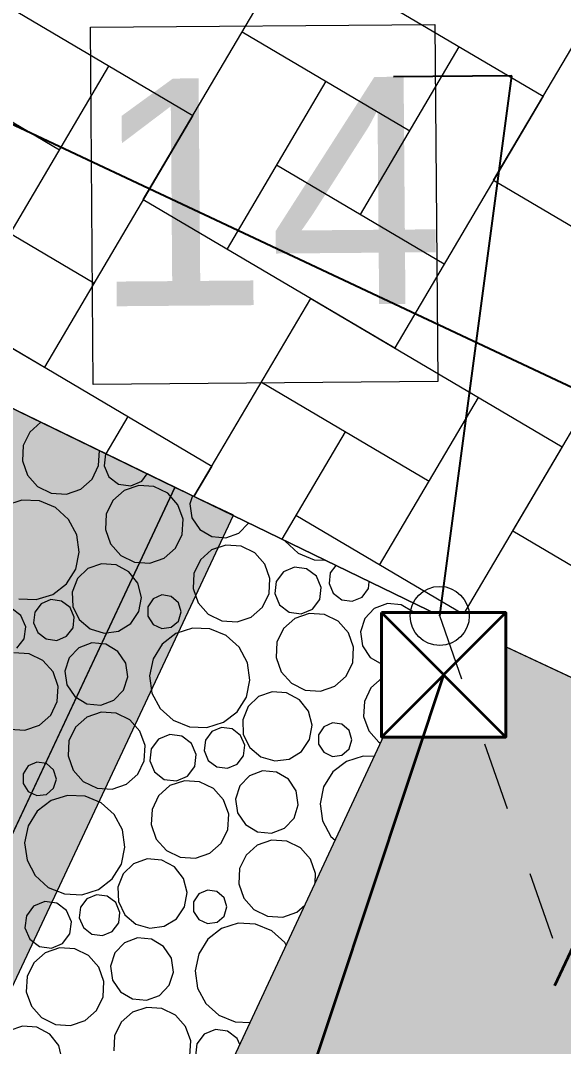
# Model space of a CAD drawing. Header units: millimetres. Extents: x 368386 to 996118, y -334862 to 250838.
# Drawn here: x 780906 to 782580, y -85583 to -82422 of the extents above; entities that cross this region are included whole.
import ezdxf

# ---------------------------------------------------------------- set-up
doc = ezdxf.new("R2010")
doc.units = ezdxf.units.MM
doc.header["$MEASUREMENT"] = 0
doc.set_wipeout_variables(frame=1)
for name, pattern in [('Dashed', [423.333333, 211.666667, -211.666667]), ('HIDDEN', [4762.5, 3175, -1587.5]), ('Long Dashed', [1058.333302, 634.99999, -423.333311]), ('Wipeout_Contour', [1000, 0, -1000])]:
    doc.linetypes.add(name, pattern=pattern)
for name, color, linetype, lineweight in [('_ASENDIPLAAN_Pen_No__1', 7, 'Continuous', 13), ('New_0_Pen_No__101', 252, 'Continuous', 13), ('New__ASENDIPLAAN_Pen_No__1', 7, 'Continuous', 13), ('New__ASENDIPLAAN_Pen_No__101', 252, 'Continuous', 13), ('New__ASENDIPLAAN_Pen_No__6', 5, 'Continuous', 35), ('New_ei pindi_Pen_No__7', 7, 'Continuous', 35), ('New_KANAL_ELEMENDID_Pen_No__7', 7, 'Continuous', 35), ('New_Sade_rek_Pen_No__84', 114, 'Continuous', 35)]:
    doc.layers.add(name, color=color, linetype=linetype, lineweight=lineweight)
for name, color, linetype in [('_uusvertikaal', 5, 'Continuous'), ('New_0', 7, 'Continuous'), ('New_KANAL_ELEMENDID', 7, 'Continuous')]:
    doc.layers.add(name, color=color, linetype=linetype)
doc.layers.add('New_0_Pen_No__102', color=7, linetype='Continuous', lineweight=13, true_color=0xcccccc)
doc.layers.add('New__ASENDIPLAAN_Pen_No__102', color=7, linetype='Continuous', lineweight=13, true_color=0xcccccc)
doc.styles.add('GENERATED_STYLE_1', font='arial.ttf')
doc.linetypes.add('Sade1', pattern='A,0,[5,TRN_EP_AS-4-01_V01_Asendiplaan1.Shx,S=13.492063,R=0,X=0,Y=0],-2600,0', length=2600)
doc.dimstyles.new('GENERATED_STYLE__3', dxfattribs={"dimtxt": 0.18, "dimasz": 364.8, "dimexe": 0.18, "dimexo": 0.0625, "dimgap": 0, "dimtad": 0, "dimtih": 1, "dimtoh": 1, "dimdec": 4, "dimzin": 0, "dimdsep": 46, "dimcen": 0.09, "dimadec": 0, "dimazin": 0, "dimtfac": 1, "dimtdec": 4, "dimtmove": 0, "dimatfit": 3, "dimldrblk": 'ARROWHEAD_1', "dimfxl": 1, "dimtolj": 1, "dimtzin": 0, "dimarcsym": 0})

# ---------------------------------------------------------------- blocks, each defined once
blk = doc.blocks.new('*X0')
at = {"layer": 'New_0_Pen_No__102', "color": 254, "linetype": 'Continuous', "lineweight": 13, "true_color": 0xcccccc}
for p, q in [((780968.9, -83659.6), (780934.8, -83689.8)), ((780934.8, -83689.8), (780914.7, -83731.6)), ((780914.7, -83731.6), (780912.2, -83778.1)), ((781146.7, -83793.1), (781149.2, -83747.1)), ((780912.2, -83778.1), (780927.7, -83822.2)), ((781168.4, -83756.4), (781163.9, -83793.4)), ((781126.6, -83834.9), (781146.7, -83793.1)), ((781163.9, -83793.4), (781178.7, -83827.8)), ((780927.7, -83822.2), (780959, -83857.1)), ((781091.8, -83865.6), (781126.6, -83834.9)), ((781178.7, -83827.8), (781208.7, -83850.5)), ((781245.9, -83855.4), (781280.3, -83841)), ((781280.3, -83841), (781297.1, -83818.9)), ((780959, -83857.1), (781001.1, -83877.7)), ((781001.1, -83877.7), (781047.8, -83880.7)), ((781047.8, -83880.7), (781091.8, -83865.6)), ((781226, -83869.9), (781191, -83900.9)), ((781208.7, -83850.5), (781245.9, -83855.4)), ((781270.5, -83854.8), (781226, -83869.9)), ((781317.5, -83857.8), (781270.5, -83854.8)), ((781360, -83878.5), (781317.5, -83857.8)), ((781391.5, -83913.8), (781360, -83878.5)), ((780910.5, -83899.9), (780859.4, -83916.1)), ((780964.2, -83902.1), (780910.5, -83899.9)), ((781014.2, -83922.6), (780964.2, -83902.1)), ((781191, -83900.9), (781170.7, -83943.1)), ((781436.2, -83886.4), (781428.3, -83911.2)), ((781054.3, -83958.8), (781014.2, -83922.6)), ((781407.2, -83958.2), (781391.5, -83913.8)), ((781428.3, -83911.2), (781434.5, -83953.9)), ((781079.8, -84006.3), (781054.3, -83958.8)), ((781170.7, -83943.1), (781168.2, -83989.9)), ((781404.7, -84005.1), (781407.2, -83958.2)), ((781434.5, -83953.9), (781458.6, -83989.9)), ((781579.3, -84001), (781608.7, -83970.1)), ((781168.2, -83989.9), (781183.9, -84034.4)), ((781384.4, -84047.2), (781404.7, -84005.1)), ((781458.6, -83989.9), (781495.9, -84012)), ((781538.9, -84016), (781579.3, -84001)), ((781087.4, -84059.5), (781079.8, -84006.3)), ((781183.9, -84034.4), (781215.4, -84069.7)), ((781495.9, -84012), (781538.9, -84016)), ((781721, -84024.6), (781721.9, -84026.2)), ((781721.9, -84026.2), (781762, -84062.4)), ((781076.4, -84111.9), (781087.4, -84059.5)), ((781349.4, -84078.2), (781384.4, -84047.2)), ((781495.5, -84053.1), (781460.7, -84083.9)), ((781539.5, -84038.1), (781495.5, -84053.1)), ((781586.2, -84041.1), (781539.5, -84038.1)), ((781628.3, -84061.6), (781586.2, -84041.1)), ((781659.6, -84096.6), (781628.3, -84061.6)), ((781762, -84062.4), (781812, -84082.9)), ((781156, -84095.6), (781114, -84110.6)), ((781200.7, -84099.1), (781156, -84095.6)), ((781240.3, -84120.3), (781200.7, -84099.1)), ((781215.4, -84069.7), (781257.9, -84090.4)), ((781257.9, -84090.4), (781305, -84093.4)), ((781305, -84093.4), (781349.4, -84078.2)), ((781460.7, -84083.9), (781440.6, -84125.7)), ((781675.1, -84140.7), (781659.6, -84096.6)), ((781812, -84082.9), (781843.9, -84084.2)), ((781048.1, -84157.1), (781076.4, -84111.9)), ((781114, -84110.6), (781081.9, -84141.3)), ((781268, -84155.7), (781240.3, -84120.3)), ((781440.6, -84125.7), (781438.1, -84172.1)), ((781716.7, -84120.8), (781694.3, -84150.4)), ((781751.2, -84106.4), (781716.7, -84120.8)), ((781788.4, -84111.3), (781751.2, -84106.4)), ((781818.4, -84134), (781788.4, -84111.3)), ((781861.2, -84123.7), (781857.3, -84156.2)), ((781878.4, -84100.9), (781861.2, -84123.7)), ((781005.8, -84189.9), (781048.1, -84157.1)), ((781081.9, -84141.3), (781065.3, -84182.6)), ((781279, -84199.1), (781268, -84155.7)), ((781672.7, -84187.2), (781675.1, -84140.7)), ((781694.3, -84150.4), (781689.9, -84187.4)), ((781833.1, -84168.4), (781818.4, -84134)), ((781857.3, -84156.2), (781870.2, -84186.4)), ((781979, -84172), (781981.5, -84151)), ((780954.7, -84206), (781005.8, -84189.9)), ((781065.3, -84182.6), (781067, -84227.2)), ((781341.9, -84191.5), (781315.1, -84203.4)), ((781371.1, -84196), (781341.9, -84191.5)), ((781438.1, -84172.1), (781453.7, -84216.2)), ((781652.5, -84229), (781672.7, -84187.2)), ((781689.9, -84187.4), (781704.7, -84221.9)), ((781828.7, -84205.4), (781833.1, -84168.4)), ((781870.2, -84186.4), (781896.5, -84206.3)), ((781959.4, -84198), (781979, -84172)), ((780900.9, -84203.8), (780954.7, -84206)), ((780969.8, -84218.6), (780950.1, -84244.6)), ((781000, -84206.1), (780969.8, -84218.6)), ((781032.6, -84210.3), (781000, -84206.1)), ((781058.9, -84230.2), (781032.6, -84210.3)), ((781271.4, -84243), (781279, -84199.1)), ((781315.1, -84203.4), (781299.1, -84228)), ((781393.4, -84215.5), (781371.1, -84196)), ((781401.7, -84243.8), (781393.4, -84215.5)), ((781453.7, -84216.2), (781484.9, -84251.2)), ((781704.7, -84221.9), (781734.6, -84244.6)), ((781806.3, -84235.1), (781828.7, -84205.4)), ((781896.5, -84206.3), (781929.2, -84210.6)), ((781929.2, -84210.6), (781959.4, -84198)), ((782037.2, -84218.2), (781996.9, -84233.3)), ((782080.2, -84222.2), (782037.2, -84218.2)), ((782117.5, -84244.4), (782080.2, -84222.2)), ((780907.3, -84254.9), (780877.3, -84232.2)), ((780922.1, -84289.3), (780907.3, -84254.9)), ((780950.1, -84244.6), (780946.2, -84277.1)), ((781071.9, -84260.4), (781058.9, -84230.2)), ((781067, -84227.2), (781086.8, -84267.5)), ((781246.5, -84279.8), (781271.4, -84243)), ((781299.1, -84228), (781299.2, -84257.4)), ((781299.2, -84257.4), (781315.1, -84282.3)), ((781393.4, -84271.9), (781401.7, -84243.8)), ((781484.9, -84251.2), (781527.1, -84271.7)), ((781617.8, -84259.7), (781652.5, -84229)), ((781734.6, -84244.6), (781771.8, -84249.4)), ((781796.4, -84248.8), (781752, -84264)), ((781771.8, -84249.4), (781806.3, -84235.1)), ((781843.5, -84251.9), (781796.4, -84248.8)), ((781886, -84272.6), (781843.5, -84251.9)), ((781996.9, -84233.3), (781967.3, -84264.3)), ((782141.6, -84280.4), (782117.5, -84244.4)), ((780917.6, -84326.4), (780922.1, -84289.3)), ((780946.2, -84277.1), (780959.2, -84307.3)), ((781068, -84292.9), (781071.9, -84260.4)), ((781086.8, -84267.5), (781121.2, -84296.4)), ((781208.6, -84303.2), (781246.5, -84279.8)), ((781315.1, -84282.3), (781341.9, -84294.8)), ((781371.1, -84290.9), (781393.4, -84271.9)), ((781527.1, -84271.7), (781573.7, -84274.7)), ((781573.7, -84274.7), (781617.8, -84259.7)), ((781752, -84264), (781717, -84295)), ((781917.5, -84307.8), (781886, -84272.6)), ((781967.3, -84264.3), (781954.3, -84305.3)), ((782147.8, -84323.1), (782141.6, -84280.4)), ((780959.2, -84307.3), (780985.5, -84327.2)), ((781018.1, -84331.5), (781048.3, -84318.9)), ((781048.3, -84318.9), (781068, -84292.9)), ((781121.2, -84296.4), (781164.3, -84309.1)), ((781164.3, -84309.1), (781208.6, -84303.2)), ((781341.9, -84294.8), (781371.1, -84290.9)), ((781385.3, -84310.1), (781343, -84342.8)), ((781436.4, -84293.9), (781385.3, -84310.1)), ((781490.2, -84296.2), (781436.4, -84293.9)), ((781540.2, -84316.7), (781490.2, -84296.2)), ((781580.3, -84352.9), (781540.2, -84316.7)), ((781717, -84295), (781696.7, -84337.1)), ((781933.2, -84352.3), (781917.5, -84307.8)), ((781954.3, -84305.3), (781960.4, -84347.9)), ((780895.2, -84356), (780917.6, -84326.4)), ((780985.5, -84327.2), (781018.1, -84331.5)), ((781126.1, -84339.2), (781085.8, -84354.2)), ((781169.2, -84343.1), (781126.1, -84339.2)), ((781206.4, -84365.3), (781169.2, -84343.1)), ((781343, -84342.8), (781314.7, -84388.1)), ((781605.7, -84400.4), (781580.3, -84352.9)), ((781696.7, -84337.1), (781694.2, -84384)), ((781930.7, -84399.2), (781933.2, -84352.3)), ((781960.4, -84347.9), (781984.6, -84383.9)), ((782134.8, -84364), (782147.8, -84323.1)), ((780932.4, -84372.8), (780885.4, -84369.8)), ((780974.9, -84393.5), (780932.4, -84372.8)), ((781085.8, -84354.2), (781056.2, -84385.3)), ((781230.6, -84401.3), (781206.4, -84365.3)), ((781694.2, -84384), (781709.9, -84428.5)), ((781984.6, -84383.9), (782021.8, -84406.1)), ((782105.2, -84395.1), (782134.8, -84364)), ((781006.4, -84428.8), (780974.9, -84393.5)), ((781056.2, -84385.3), (781043.2, -84426.2)), ((781236.7, -84444), (781230.6, -84401.3)), ((781314.7, -84388.1), (781303.7, -84440.5)), ((781613.4, -84453.6), (781605.7, -84400.4)), ((781910.4, -84441.3), (781930.7, -84399.2)), ((782021.8, -84406.1), (782064.9, -84410.1)), ((782064.9, -84410.1), (782105.2, -84395.1)), ((781022.1, -84473.2), (781006.4, -84428.8)), ((781043.2, -84426.2), (781049.4, -84468.9)), ((781223.7, -84484.9), (781236.7, -84444)), ((781303.7, -84440.5), (781311.4, -84493.7)), ((781709.9, -84428.5), (781741.4, -84463.7)), ((781875.3, -84472.3), (781910.4, -84441.3)), ((782021.4, -84447.2), (781986.7, -84478)), ((782065.5, -84432.2), (782021.4, -84447.2)), ((782112.1, -84435.2), (782065.5, -84432.2)), ((782114.6, -84436.4), (782112.1, -84435.2)), ((781019.6, -84520.1), (781022.1, -84473.2)), ((781049.4, -84468.9), (781073.5, -84504.9)), ((781602.4, -84506), (781613.4, -84453.6)), ((781741.4, -84463.7), (781783.9, -84484.4)), ((781830.9, -84487.5), (781875.3, -84472.3)), ((781986.7, -84478), (781966.6, -84519.8)), ((781073.5, -84504.9), (781110.8, -84527)), ((781194.2, -84516), (781223.7, -84484.9)), ((781311.4, -84493.7), (781336.8, -84541.2)), ((781574.1, -84551.2), (781602.4, -84506)), ((781639.9, -84504.6), (781607.9, -84535.4)), ((781682, -84489.7), (781639.9, -84504.6)), ((781726.7, -84493.1), (781682, -84489.7)), ((781766.3, -84514.4), (781726.7, -84493.1)), ((781783.9, -84484.4), (781830.9, -84487.5)), ((780999.3, -84562.2), (781019.6, -84520.1)), ((781110.8, -84527), (781153.8, -84531)), ((781153.8, -84531), (781194.2, -84516)), ((781336.8, -84541.2), (781376.9, -84577.4)), ((781607.9, -84535.4), (781591.2, -84576.7)), ((781794, -84549.8), (781766.3, -84514.4)), ((781966.6, -84519.8), (781964.1, -84566.2)), ((780964.3, -84593.2), (780999.3, -84562.2)), ((781110.4, -84568.1), (781075.6, -84598.9)), ((781154.4, -84553.1), (781110.4, -84568.1)), ((781201.1, -84556.1), (781154.4, -84553.1)), ((781243.2, -84576.6), (781201.1, -84556.1)), ((781531.8, -84583.9), (781574.1, -84551.2)), ((781805, -84593.2), (781794, -84549.8)), ((781964.1, -84566.2), (781979.6, -84610.3)), ((780872.8, -84605.4), (780919.8, -84608.4)), ((780919.8, -84608.4), (780964.3, -84593.2)), ((781075.6, -84598.9), (781055.5, -84640.7)), ((781274.5, -84611.6), (781243.2, -84576.6)), ((781376.9, -84577.4), (781426.9, -84597.8)), ((781426.9, -84597.8), (781480.7, -84600.1)), ((781480.7, -84600.1), (781531.8, -84583.9)), ((781525.9, -84600.1), (781495.7, -84612.7)), ((781558.6, -84604.4), (781525.9, -84600.1)), ((781584.9, -84624.3), (781558.6, -84604.4)), ((781591.2, -84576.7), (781593, -84621.3)), ((781797.4, -84637.1), (781805, -84593.2)), ((781841, -84597.5), (781825.1, -84622)), ((781867.8, -84585.6), (781841, -84597.5)), ((781897, -84590.1), (781867.8, -84585.6)), ((781919.3, -84609.5), (781897, -84590.1)), ((781290, -84655.7), (781274.5, -84611.6)), ((781331.6, -84635.8), (781309.2, -84665.4)), ((781366.1, -84621.4), (781331.6, -84635.8)), ((781403.3, -84626.3), (781366.1, -84621.4)), ((781433.2, -84649), (781403.3, -84626.3)), ((781495.7, -84612.7), (781476.1, -84638.7)), ((781597.8, -84654.5), (781584.9, -84624.3)), ((781593, -84621.3), (781612.7, -84661.6)), ((781772.4, -84673.9), (781797.4, -84637.1)), ((781825.1, -84622), (781825.1, -84651.4)), ((781927.6, -84637.8), (781919.3, -84609.5)), ((781919.3, -84665.9), (781927.6, -84637.8)), ((781979.6, -84610.3), (782010.9, -84645.3)), ((781055.5, -84640.7), (781053, -84687.1)), ((781287.6, -84702.2), (781290, -84655.7)), ((781309.2, -84665.4), (781304.8, -84702.4)), ((781448, -84683.4), (781433.2, -84649)), ((781476.1, -84638.7), (781472.2, -84671.2)), ((781593.9, -84687), (781597.8, -84654.5)), ((781612.7, -84661.6), (781647.1, -84690.5)), ((781825.1, -84651.4), (781841.1, -84676.3)), ((781897.1, -84685), (781919.3, -84665.9)), ((782010.9, -84645.3), (782015.9, -84647.7)), ((781053, -84687.1), (781068.6, -84731.2)), ((781443.6, -84720.4), (781448, -84683.4)), ((781472.2, -84671.2), (781485.1, -84701.4)), ((781574.2, -84713), (781593.9, -84687)), ((781647.1, -84690.5), (781690.2, -84703.1)), ((781690.2, -84703.1), (781734.6, -84697.3)), ((781734.6, -84697.3), (781772.4, -84673.9)), ((781841.1, -84676.3), (781867.9, -84688.8)), ((781867.9, -84688.8), (781897.1, -84685)), ((781962.4, -84688), (781911.3, -84704.2)), ((781996.5, -84689.5), (781962.4, -84688)), ((780930, -84718.4), (780914, -84743)), ((780956.8, -84706.5), (780930, -84718.4)), ((780986, -84711), (780956.8, -84706.5)), ((781008.3, -84730.5), (780986, -84711)), ((781016.6, -84758.8), (781008.3, -84730.5)), ((781068.6, -84731.2), (781099.8, -84766.2)), ((781267.4, -84744), (781287.6, -84702.2)), ((781304.8, -84702.4), (781319.5, -84736.9)), ((781421.2, -84750.1), (781443.6, -84720.4)), ((781485.1, -84701.4), (781511.4, -84721.3)), ((781511.4, -84721.3), (781544.1, -84725.5)), ((781544.1, -84725.5), (781574.2, -84713)), ((781911.3, -84704.2), (781869, -84736.9)), ((780914, -84743), (780914, -84772.4)), ((781008.3, -84786.9), (781016.6, -84758.8)), ((781232.7, -84774.7), (781267.4, -84744)), ((781319.5, -84736.9), (781349.5, -84759.6)), ((781349.5, -84759.6), (781386.7, -84764.4)), ((781411.3, -84763.8), (781366.9, -84779)), ((781386.7, -84764.4), (781421.2, -84750.1)), ((781458.4, -84766.9), (781411.3, -84763.8)), ((781611.7, -84748.3), (781582.2, -84779.3)), ((781652.1, -84733.2), (781611.7, -84748.3)), ((781695.1, -84737.2), (781652.1, -84733.2)), ((781732.4, -84759.4), (781695.1, -84737.2)), ((781756.5, -84795.4), (781732.4, -84759.4)), ((781869, -84736.9), (781840.6, -84782.2)), ((780914, -84772.4), (780930, -84797.3)), ((780986, -84805.9), (781008.3, -84786.9)), ((781099.8, -84766.2), (781142, -84786.7)), ((781142, -84786.7), (781188.6, -84789.7)), ((781188.6, -84789.7), (781232.7, -84774.7)), ((781366.9, -84779), (781331.9, -84810)), ((781500.9, -84787.6), (781458.4, -84766.9)), ((781532.4, -84822.8), (781500.9, -84787.6)), ((781582.2, -84779.3), (781569.2, -84820.3)), ((781762.7, -84838.1), (781756.5, -84795.4)), ((781840.6, -84782.2), (781829.7, -84834.6)), ((780930, -84797.3), (780956.8, -84809.7)), ((780956.8, -84809.7), (780986, -84805.9)), ((781000.2, -84825.1), (780957.9, -84857.8)), ((781051.3, -84808.9), (781000.2, -84825.1)), ((781105.1, -84811.2), (781051.3, -84808.9)), ((781155.1, -84831.7), (781105.1, -84811.2)), ((781331.9, -84810), (781311.6, -84852.1)), ((781548.1, -84867.3), (781532.4, -84822.8)), ((781569.2, -84820.3), (781575.3, -84862.9)), ((780957.9, -84857.8), (780929.6, -84903.1)), ((781195.2, -84867.9), (781155.1, -84831.7)), ((781311.6, -84852.1), (781309.1, -84899)), ((781749.7, -84879), (781762.7, -84838.1)), ((781829.7, -84834.6), (781837.3, -84887.7)), ((781220.6, -84915.4), (781195.2, -84867.9)), ((781545.6, -84914.1), (781548.1, -84867.3)), ((781575.3, -84862.9), (781599.5, -84898.9)), ((781720.1, -84910.1), (781749.7, -84879)), ((781837.3, -84887.7), (781862.8, -84935.3)), ((780929.6, -84903.1), (780918.6, -84955.5)), ((781228.3, -84968.6), (781220.6, -84915.4)), ((781309.1, -84899), (781324.7, -84943.5)), ((781525.2, -84956.3), (781545.6, -84914.1)), ((781599.5, -84898.9), (781636.7, -84921.1)), ((781636.7, -84921.1), (781679.8, -84925.1)), ((781679.8, -84925.1), (781720.1, -84910.1)), ((781324.7, -84943.5), (781356.2, -84978.7)), ((781680.4, -84947.2), (781636.3, -84962.2)), ((781727, -84950.2), (781680.4, -84947.2)), ((781769.2, -84970.7), (781727, -84950.2)), ((781862.8, -84935.3), (781876.1, -84947.3)), ((780918.6, -84955.5), (780926.3, -85008.7)), ((781217.3, -85021), (781228.3, -84968.6)), ((781356.2, -84978.7), (781398.8, -84999.4)), ((781490.2, -84987.3), (781525.2, -84956.3)), ((781636.3, -84962.2), (781601.6, -84993)), ((781800.4, -85005.7), (781769.2, -84970.7)), ((780926.3, -85008.7), (780951.7, -85056.2)), ((781296.9, -85004.7), (781254.8, -85019.6)), ((781341.6, -85008.1), (781296.9, -85004.7)), ((781381.2, -85029.4), (781341.6, -85008.1)), ((781398.8, -84999.4), (781445.8, -85002.5)), ((781445.8, -85002.5), (781490.2, -84987.3)), ((781601.6, -84993), (781581.4, -85034.7)), ((781816, -85049.8), (781800.4, -85005.7)), ((781188.9, -85066.2), (781217.3, -85021)), ((781254.8, -85019.6), (781222.7, -85050.4)), ((781408.9, -85064.8), (781381.2, -85029.4)), ((781581.4, -85034.7), (781579, -85081.2)), ((780951.7, -85056.2), (780991.8, -85092.4)), ((781146.7, -85098.9), (781188.9, -85066.2)), ((781222.7, -85050.4), (781206.1, -85091.7)), ((781419.9, -85108.2), (781408.9, -85064.8)), ((781814.4, -85079.4), (781816, -85049.8)), ((780991.8, -85092.4), (781041.8, -85112.8)), ((781095.6, -85115.1), (781146.7, -85098.9)), ((781206.1, -85091.7), (781207.9, -85136.3)), ((781412.2, -85152.1), (781419.9, -85108.2)), ((781482.7, -85100.6), (781455.9, -85112.5)), ((781511.9, -85105.1), (781482.7, -85100.6)), ((781534.2, -85124.5), (781511.9, -85105.1)), ((781579, -85081.2), (781594.5, -85125.3)), ((780981, -85136.4), (780946.5, -85150.8)), ((781018.1, -85141.3), (780981, -85136.4)), ((781048.1, -85163.9), (781018.1, -85141.3)), ((781041.8, -85112.8), (781095.6, -85115.1)), ((781110.6, -85127.7), (781091, -85153.7)), ((781140.8, -85115.1), (781110.6, -85127.7)), ((781173.4, -85119.4), (781140.8, -85115.1)), ((781199.8, -85139.3), (781173.4, -85119.4)), ((781212.7, -85169.5), (781199.8, -85139.3)), ((781207.9, -85136.3), (781227.6, -85176.6)), ((781455.9, -85112.5), (781440, -85137)), ((781440, -85137), (781440, -85166.4)), ((781542.5, -85152.8), (781534.2, -85124.5)), ((781594.5, -85125.3), (781625.8, -85160.3)), ((780946.5, -85150.8), (780924.1, -85180.4)), ((781062.9, -85198.4), (781048.1, -85163.9)), ((781091, -85153.7), (781087.1, -85186.2)), ((781208.8, -85202), (781212.7, -85169.5)), ((781387.3, -85188.9), (781412.2, -85152.1)), ((781440, -85166.4), (781456, -85191.3)), ((781534.2, -85180.9), (781542.5, -85152.8)), ((781625.8, -85160.3), (781667.9, -85180.8)), ((781714.6, -85183.8), (781758.6, -85168.8)), ((781758.6, -85168.8), (781782.6, -85147.6)), ((780924.1, -85180.4), (780919.7, -85217.4)), ((781058.5, -85235.4), (781062.9, -85198.4)), ((781087.1, -85186.2), (781100, -85216.4)), ((781189.1, -85228), (781208.8, -85202)), ((781227.6, -85176.6), (781262, -85205.5)), ((781262, -85205.5), (781305.1, -85218.1)), ((781349.5, -85212.2), (781387.3, -85188.9)), ((781456, -85191.3), (781482.8, -85203.8)), ((781482.8, -85203.8), (781512, -85200)), ((781512, -85200), (781534.2, -85180.9)), ((781577.3, -85203), (781526.2, -85219.2)), ((781631, -85205.3), (781577.3, -85203)), ((781681, -85225.8), (781631, -85205.3)), ((781667.9, -85180.8), (781714.6, -85183.8)), ((780919.7, -85217.4), (780934.4, -85251.9)), ((781036, -85265.1), (781058.5, -85235.4)), ((781100, -85216.4), (781126.3, -85236.3)), ((781126.3, -85236.3), (781159, -85240.5)), ((781159, -85240.5), (781189.1, -85228)), ((781305.1, -85218.1), (781349.5, -85212.2)), ((781526.2, -85219.2), (781483.9, -85251.9)), ((781721.1, -85261.9), (781681, -85225.8)), ((780934.4, -85251.9), (780964.4, -85274.6)), ((781001.6, -85279.4), (781036, -85265.1)), ((781226.6, -85263.3), (781197.1, -85294.3)), ((781267, -85248.2), (781226.6, -85263.3)), ((781310, -85252.2), (781267, -85248.2)), ((781347.3, -85274.4), (781310, -85252.2)), ((781483.9, -85251.9), (781455.5, -85297.2)), ((781725.4, -85270), (781721.1, -85261.9)), ((780981.8, -85294), (780946.8, -85325)), ((780964.4, -85274.6), (781001.6, -85279.4)), ((781026.2, -85278.8), (780981.8, -85294)), ((781073.3, -85281.8), (781026.2, -85278.8)), ((781115.8, -85302.6), (781073.3, -85281.8)), ((781197.1, -85294.3), (781184.1, -85335.2)), ((781371.4, -85310.4), (781347.3, -85274.4)), ((781455.5, -85297.2), (781444.5, -85349.6)), ((780946.8, -85325), (780926.4, -85367.1)), ((781147.3, -85337.8), (781115.8, -85302.6)), ((781377.6, -85353.1), (781371.4, -85310.4)), ((781162.9, -85382.3), (781147.3, -85337.8)), ((781184.1, -85335.2), (781190.2, -85377.9)), ((781364.6, -85394), (781377.6, -85353.1)), ((781444.5, -85349.6), (781452.2, -85402.7)), ((780926.4, -85367.1), (780924, -85414)), ((781160.5, -85429.1), (781162.9, -85382.3)), ((781190.2, -85377.9), (781214.3, -85413.9)), ((781335, -85425.1), (781364.6, -85394)), ((780924, -85414), (780939.6, -85458.5)), ((781214.3, -85413.9), (781251.6, -85436.1)), ((781294.7, -85440.1), (781335, -85425.1)), ((781452.2, -85402.7), (781477.7, -85450.3)), ((780939.6, -85458.5), (780971.1, -85493.7)), ((781140.1, -85471.3), (781160.5, -85429.1)), ((781251.6, -85436.1), (781294.7, -85440.1)), ((781477.7, -85450.3), (781517.8, -85486.5)), ((781105.1, -85502.3), (781140.1, -85471.3)), ((781251.2, -85477.2), (781216.5, -85508)), ((781295.3, -85462.2), (781251.2, -85477.2)), ((781341.9, -85465.2), (781295.3, -85462.2)), ((781384.1, -85485.7), (781341.9, -85465.2)), ((781415.3, -85520.7), (781384.1, -85485.7)), ((781517.8, -85486.5), (781567.7, -85506.9)), ((780911.8, -85519.7), (780869.7, -85534.6)), ((780956.4, -85523.1), (780911.8, -85519.7)), ((780971.1, -85493.7), (781013.6, -85514.4)), ((781013.6, -85514.4), (781060.7, -85517.5)), ((781060.7, -85517.5), (781105.1, -85502.3)), ((781216.5, -85508), (781196.3, -85549.7)), ((781430.9, -85564.8), (781415.3, -85520.7)), ((781567.7, -85506.9), (781613.9, -85508.9)), ((780996.1, -85544.4), (780956.4, -85523.1)), ((781023.8, -85579.8), (780996.1, -85544.4)), ((781196.3, -85549.7), (781193.9, -85596.2)), ((781472.5, -85544.8), (781450.1, -85574.5)), ((781506.9, -85530.5), (781472.5, -85544.8)), ((781544.1, -85535.3), (781506.9, -85530.5)), ((781574.1, -85558), (781544.1, -85535.3)), ((781034.8, -85623.2), (781023.8, -85579.8)), ((781428.4, -85611.2), (781430.9, -85564.8)), ((781450.1, -85574.5), (781445.6, -85611.5)), ((781582.1, -85576.8), (781574.1, -85558))]:
    blk.add_line(p, q, dxfattribs=at)
blk = doc.blocks.new('*X1')
at = {"layer": 'New__ASENDIPLAAN_Pen_No__102', "color": 254, "linetype": 'Continuous', "lineweight": 13, "true_color": 0xcccccc}
for p, q in [((782364.8, -82913.8), (782822.2, -82138.8)), ((781284.7, -82973.1), (781742.2, -82198)), ((781742.2, -82198), (782517.2, -82655.5)), ((780662.1, -82257.3), (781437.2, -82714.7)), ((781589.7, -82456.4), (782106.4, -82761.4)), ((780509.6, -82515.6), (781026.4, -82820.6)), ((781953.9, -83019.7), (782258.9, -82503)), ((780873.9, -83079), (781178.8, -82562.3)), ((781848, -82608.9), (781543.1, -83125.6)), ((782517.2, -82655.5), (782059.8, -83430.6)), ((781437.2, -82714.7), (780979.7, -83489.8)), ((782212.3, -83172.2), (781695.6, -82867.2)), ((781132.2, -83231.5), (780615.5, -82926.5)), ((782364.8, -82913.8), (783139.8, -83371.3)), ((781284.7, -82973.1), (782059.8, -83430.6)), ((780204.7, -83032.4), (780979.7, -83489.8)), ((782424, -83993.9), (782881.5, -83218.8)), ((781441, -83888.7), (781801.4, -83278.1)), ((781801.4, -83278.1), (782576.5, -83735.5)), ((780721.4, -83337.3), (781496.5, -83794.8)), ((781648.9, -83536.4), (782165.7, -83841.4)), ((782013.2, -84099.8), (782318.1, -83583)), ((781170.2, -83757.3), (781238.1, -83642.3)), ((781907.3, -83688.9), (781711.8, -84020.1)), ((782576.5, -83735.5), (782253.9, -84282.1)), ((781496.5, -83794.8), (781441, -83888.7)), ((782271.5, -84252.2), (781754.8, -83947.3)), ((782424, -83993.9), (783199.1, -84451.3))]:
    blk.add_line(p, q, dxfattribs=at)
blk = doc.blocks.new('ARROWHEAD_1')
at = {"color": 0, "linetype": 'Continuous', "lineweight": 0}
blk.add_line((0, 0), (-1, 0), dxfattribs=at)
blk.add_circle((0, 0), 0.25, dxfattribs=at)

msp = doc.modelspace()

# ---------------------------------------------------------------- hatches: boundary and pattern name
at = {"layer": 'New_0', "linetype": 'Continuous', "lineweight": 0, "true_color": 0xffffff}
for points in [[(779757.45, -83071.82), (779117.29, -84434.74), (780741.7, -85223.61), (781381.86, -83860.7)], [(779462.79, -87946.46), (779643.81, -88031.49), (781562.89, -83945.72), (781381.86, -83860.7)]]:
    msp.add_hatch(color=7, dxfattribs=at).paths.add_polyline_path(points)
at = {"layer": 'New__ASENDIPLAAN_Pen_No__101', "linetype": 'Continuous', "lineweight": 13}
msp.add_hatch(color=252, dxfattribs=at).paths.add_polyline_path([(782198.71, -84256.33), (787696.29, -86827.92), (785071.02, -92440.28), (777888.99, -89086.51), (777960.76, -88927.06), (777182.11, -88562.83), (777827.5, -87180.76), (780293.95, -88335.74)])

# ---------------------------------------------------------------- linework, layer by layer
at = {"layer": '_ASENDIPLAAN_Pen_No__1', "color": 7, "linetype": 'Continuous', "lineweight": 13, "flags": 128}
msp.add_lwpolyline([(781121.67, -82442.87), (782184.04, -82434.32), (782192.89, -83534.3), (781130.52, -83542.85)], close=True, dxfattribs=at)
at = {"layer": 'New_0_Pen_No__101', "color": 252, "linetype": 'Continuous', "lineweight": 13, "flags": 128}
for points in [[(780293.95, -88335.74), (782198.71, -84256.33), (779757.45, -83071.82), (777827.5, -87180.76)], [(779757.45, -83071.82), (779117.29, -84434.74), (780741.7, -85223.61), (781381.86, -83860.7)], [(779462.79, -87946.46), (779643.81, -88031.49), (781562.89, -83945.72), (781381.86, -83860.7)]]:
    msp.add_lwpolyline(points, close=True, dxfattribs=at)
at = {"layer": 'New__ASENDIPLAAN_Pen_No__1', "color": 7, "linetype": 'Continuous', "lineweight": 13, "flags": 128}
msp.add_lwpolyline([(778260.06, -70770.31), (781397.09, -76586.54, -0.2341366), (781489.36, -79248.56), (779757.45, -83071.82), (782198.71, -84256.33), (787697.98, -86824.31), (799002.46, -80374.72), (797801, -78012.73), (796282.18, -75026.83), (790933.61, -78078.36, -0.4178514), (785452.77, -76543.01), (782049.92, -70402.96), (781332.61, -69108.66)], format="xyb", close=True, dxfattribs=at)
msp.add_lwpolyline([(782198.71, -84256.33), (787696.29, -86827.92), (785071.02, -92440.28), (777888.99, -89086.51), (777960.76, -88927.06), (777182.11, -88562.83), (777827.5, -87180.76), (780293.95, -88335.74)], close=True, dxfattribs=at)

# ---------------------------------------------------------------- block references
at = {"layer": 'New_0', "color": 252, "linetype": 'Continuous', "lineweight": 13}
msp.add_blockref('*X0', (0, 0), dxfattribs=at)
at = {"layer": 'New__ASENDIPLAAN_Pen_No__102', "color": 254, "linetype": 'Continuous', "lineweight": 13, "true_color": 0xcccccc}
msp.add_blockref('*X1', (0, 0), dxfattribs=at)

# ---------------------------------------------------------------- texts
at = {"layer": '_ASENDIPLAAN_Pen_No__1', "color": 7, "linetype": 'Continuous', "lineweight": 13, "insert": (781122.95, -82602.87), "char_height": 700, "attachment_point": 1, "rotation": 0.46119, "style": 'GENERATED_STYLE_1'}
msp.add_mtext('\\A1;14', dxfattribs=at)

# ---------------------------------------------------------------- next in the draw order: wipeouts: each hides what was drawn before it
at = {"color": 254, "linetype": 'Wipeout_Contour', "lineweight": 0, "ltscale": 3147021.481672195}
msp.add_wipeout([(782019.41, -84245.94), (782019.41, -84629.4), (782402.86, -84629.4), (782402.86, -84245.94)], dxfattribs=at).dxf.layer = 'New_KANAL_ELEMENDID'

# ---------------------------------------------------------------- next in the draw order: linework, layer by layer
at = {"layer": '_uusvertikaal', "color": 5}
msp.add_lwpolyline([(790125.37, -102122.77), (788825.18, -98417.58), (793542.44, -88689.99), (780077.56, -82365.18)], dxfattribs=at)
at = {"layer": 'New__ASENDIPLAAN_Pen_No__1', "color": 7, "linetype": 'Dashed', "lineweight": 13}
msp.add_line((785071.02, -92440.28), (782198.71, -84256.33), dxfattribs=at)
at = {"layer": 'New__ASENDIPLAAN_Pen_No__6', "color": 5, "linetype": 'Long Dashed', "lineweight": 35, "flags": 128}
msp.add_lwpolyline([(780763.36, -89230.41), (782926.17, -84596.93), (784884.75, -85511.16), (782721.94, -90144.64)], close=True, dxfattribs=at)
at = {"layer": 'New_ei pindi_Pen_No__7', "color": 7, "linetype": 'HIDDEN', "lineweight": 35}
msp.add_circle((804441.04, -44567.67), 50000, dxfattribs=at)
at = {"layer": 'New_KANAL_ELEMENDID_Pen_No__7', "color": 7, "linetype": 'Continuous', "lineweight": 35}
for p, q in [((782019.41, -84245.94), (782402.86, -84245.94)), ((782019.41, -84629.4), (782019.41, -84245.94)), ((782019.41, -84245.94), (782402.86, -84629.4)), ((782402.86, -84245.94), (782019.41, -84629.4)), ((782402.86, -84245.94), (782402.86, -84629.4)), ((782211.13, -84437.67), (782211.18, -84437.67)), ((782402.86, -84629.4), (782019.41, -84629.4))]:
    msp.add_line(p, q, dxfattribs=at)
at = {"layer": 'New_KANAL_ELEMENDID_Pen_No__7', "color": 7, "linetype": 'Continuous', "lineweight": 35, "flags": 128}
msp.add_lwpolyline([(782019.41, -84245.94), (782019.41, -84629.4), (782402.86, -84629.4), (782402.86, -84245.94)], close=True, dxfattribs=at)
at = {"layer": 'New_Sade_rek_Pen_No__84', "color": 114, "linetype": 'Sade1', "lineweight": 35}
msp.add_lwpolyline([(780979.28, -88142.71), (782211.13, -84437.67)], dxfattribs=at)

# ---------------------------------------------------------------- next in the draw order: leaders
at = {"layer": '_ASENDIPLAAN_Pen_No__1', "color": 7, "linetype": 'Continuous', "lineweight": 13, "annotation_type": 0, "has_hookline": 1, "hookline_direction": 1, "text_width": 933.97, "horizontal_direction": (0.999968, 0.008049, 0)}
msp.add_leader([(782198.71, -84256.33), (782420.81, -82592.42), (782056.02, -82595.36)], dimstyle='GENERATED_STYLE__3', dxfattribs=at)

doc.saveas('drawing.dxf')
